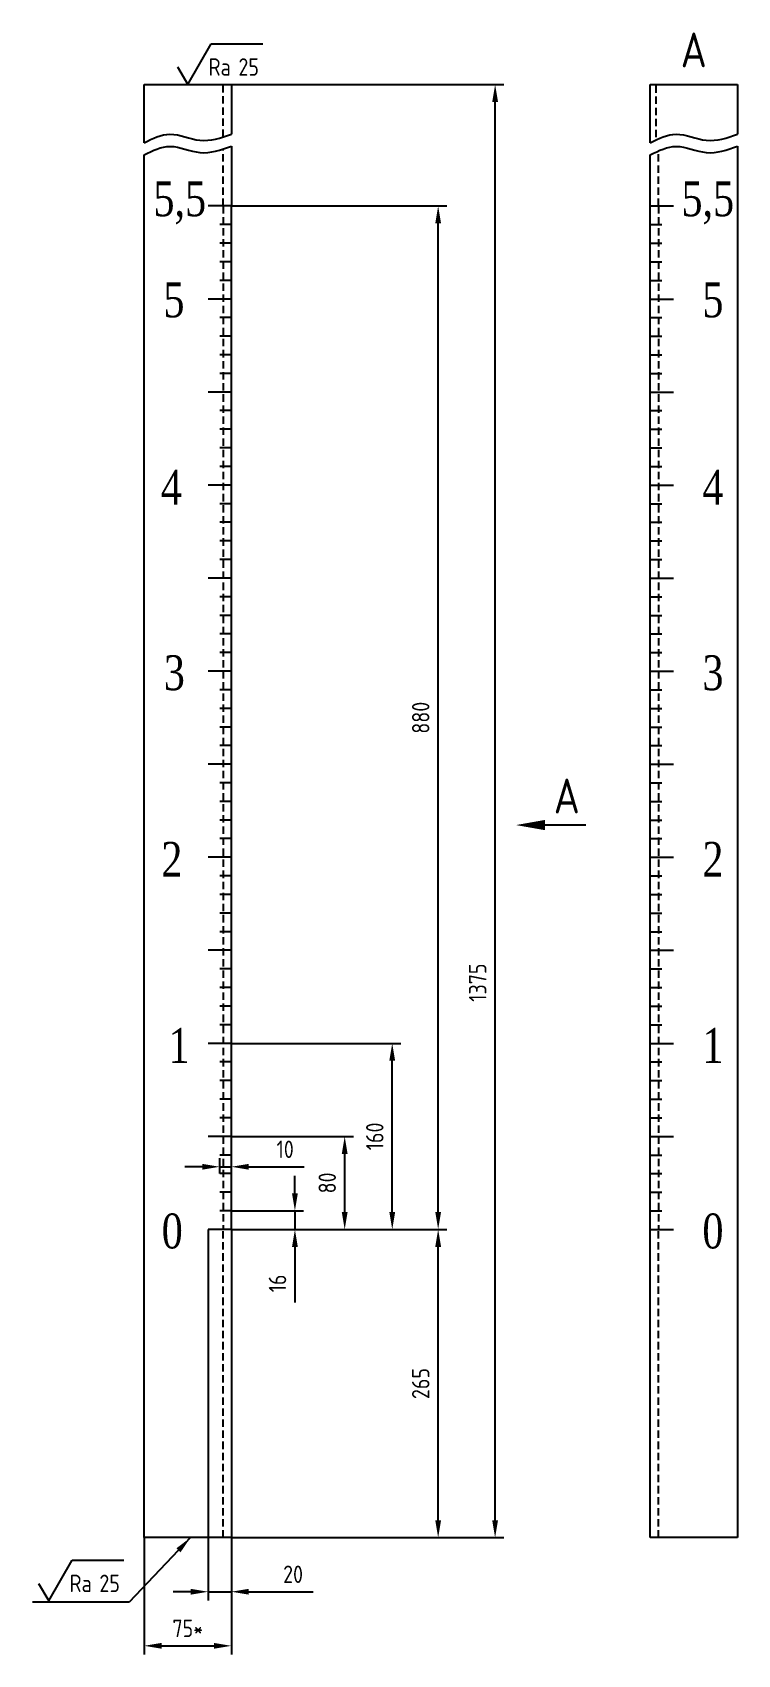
# Model space of a CAD drawing. Header units: millimetres. Extents: x -8 to 2744, y -378 to 1086.
# Drawn here: x -8 to 598, y -309 to 1086 of the extents above.
import ezdxf

# ---------------------------------------------------------------- set-up
doc = ezdxf.new("R2010")
doc.units = ezdxf.units.MM
doc.linetypes.add('HIDDEN', pattern=[9.525, 6.35, -3.175])
for name, color, linetype in [('Bord', 1, 'Continuous'), ('Cont', 6, 'Continuous'), ('Dim', 7, 'Continuous'), ('Hide', 2, 'HIDDEN'), ('Text', 3, 'Continuous'), ('Textb', 6, 'Continuous')]:
    doc.layers.add(name, color=color, linetype=linetype)
doc.styles.add('DIM', font='times.ttf', dxfattribs={"width": 0.8})
doc.styles.add('Style1', font='romans.shx', dxfattribs={"width": 0.8})
doc.dimstyles.new('LIN5', dxfattribs={"dimscale": 5, "dimtxt": 3, "dimasz": 3, "dimexe": 1.5, "dimexo": 0, "dimgap": 1.5, "dimtad": 1, "dimdec": 0, "dimzin": 13, "dimdsep": 46, "dimtxsty": 'Style1', "dimcen": 0, "dimclrt": 3, "dimadec": 0, "dimazin": 0, "dimtfac": 1, "dimtdec": 0, "dimtmove": 0, "dimatfit": 0, "dimfxl": 1, "dimtolj": 1, "dimtzin": 13, "dimarcsym": 0})

# ---------------------------------------------------------------- blocks, each defined once
blk = doc.blocks.new('*D3')
at = {"layer": 'Dim', "color": 0, "lineweight": -2, "transparency": 16777216}
for p, q in [((162.9, 936.5), (348.3, 936.5)), ((340.8, 71.5), (340.8, 921.5)), ((162.9, 56.5), (348.3, 56.5))]:
    blk.add_line(p, q, dxfattribs=at)
at = {"layer": 'Dim', "color": 0, "transparency": 16777216}
for points in [[(338.3, 921.5), (343.3, 921.5), (340.8, 936.5)], [(338.3, 71.5), (343.3, 71.5), (340.8, 56.5)]]:
    blk.add_solid(points, dxfattribs=at)
at = {"layer": 'Dim', "color": 3, "transparency": 16777216, "insert": (325.8, 496.5), "char_height": 15, "attachment_point": 5, "rotation": 90, "style": 'Style1'}
blk.add_mtext('\\A1;880', dxfattribs=at)
blk = doc.blocks.new('*D4')
at = {"layer": 'Dim', "color": 0, "lineweight": -2, "transparency": 16777216}
for p, q in [((162.9, 1041), (397.3, 1041)), ((389.8, -193.5), (389.8, 1026)), ((162.9, -208.5), (397.3, -208.5))]:
    blk.add_line(p, q, dxfattribs=at)
at = {"layer": 'Dim', "color": 0, "transparency": 16777216}
for points in [[(387.3, 1026), (392.3, 1026), (389.8, 1041)], [(387.3, -193.5), (392.3, -193.5), (389.8, -208.5)]]:
    blk.add_solid(points, dxfattribs=at)
at = {"layer": 'Dim', "color": 3, "transparency": 16777216, "insert": (374.8, 268.7), "char_height": 15, "attachment_point": 5, "rotation": 90, "style": 'Style1'}
blk.add_mtext('\\A1;1375', dxfattribs=at)
blk = doc.blocks.new('*D5')
at = {"layer": 'Dim', "color": 0, "lineweight": -2, "transparency": 16777216}
for p, q in [((217.6, 56.5), (348.3, 56.5)), ((340.8, -193.5), (340.8, 41.5)), ((207.2, -208.5), (348.3, -208.5))]:
    blk.add_line(p, q, dxfattribs=at)
at = {"layer": 'Dim', "color": 0, "transparency": 16777216}
for points in [[(338.3, 41.5), (343.3, 41.5), (340.8, 56.5)], [(338.3, -193.5), (343.3, -193.5), (340.8, -208.5)]]:
    blk.add_solid(points, dxfattribs=at)
at = {"layer": 'Dim', "color": 3, "transparency": 16777216, "insert": (325.8, -76), "char_height": 15, "attachment_point": 5, "rotation": 90, "style": 'Style1'}
blk.add_mtext('\\A1;265', dxfattribs=at)
blk = doc.blocks.new('*D6')
at = {"layer": 'Dim', "color": 0, "lineweight": -2, "transparency": 16777216}
for p, q in [((87.9, -208.5), (87.9, -309)), ((162.9, -208.5), (162.9, -309)), ((102.9, -301.5), (147.9, -301.5))]:
    blk.add_line(p, q, dxfattribs=at)
at = {"layer": 'Dim', "color": 0, "transparency": 16777216}
for points in [[(102.9, -299), (102.9, -304), (87.9, -301.5)], [(147.9, -299), (147.9, -304), (162.9, -301.5)]]:
    blk.add_solid(points, dxfattribs=at)
at = {"layer": 'Dim', "color": 3, "transparency": 16777216, "insert": (125.4, -286.5), "char_height": 15, "attachment_point": 5, "style": 'Style1'}
blk.add_mtext('\\A1;75*', dxfattribs=at)
blk = doc.blocks.new('*D7')
at = {"layer": 'Dim', "color": 0, "lineweight": -2, "transparency": 16777216}
for p, q in [((162.9, 216.5), (308.8, 216.5)), ((301.3, 71.5), (301.3, 201.5)), ((162.9, 56.5), (308.8, 56.5))]:
    blk.add_line(p, q, dxfattribs=at)
at = {"layer": 'Dim', "color": 0, "transparency": 16777216}
for points in [[(298.8, 201.5), (303.8, 201.5), (301.3, 216.5)], [(298.8, 71.5), (303.8, 71.5), (301.3, 56.5)]]:
    blk.add_solid(points, dxfattribs=at)
at = {"layer": 'Dim', "color": 3, "transparency": 16777216, "insert": (286.3, 136.5), "char_height": 15, "attachment_point": 5, "rotation": 90, "style": 'Style1'}
blk.add_mtext('\\A1;160', dxfattribs=at)
blk = doc.blocks.new('*D8')
at = {"layer": 'Dim', "color": 0, "lineweight": -2, "transparency": 16777216}
for p, q in [((217.6, 87.5), (217.6, 102.5)), ((162.9, 72.5), (225.1, 72.5)), ((217.6, 72.5), (217.6, 56.5)), ((162.9, 56.5), (225.1, 56.5)), ((217.6, 41.5), (217.6, -6.2))]:
    blk.add_line(p, q, dxfattribs=at)
at = {"layer": 'Dim', "color": 0, "transparency": 16777216}
for points in [[(215.1, 87.5), (220.1, 87.5), (217.6, 72.5)], [(215.1, 41.5), (220.1, 41.5), (217.6, 56.5)]]:
    blk.add_solid(points, dxfattribs=at)
at = {"layer": 'Dim', "color": 3, "transparency": 16777216, "insert": (202.6, 10.1), "char_height": 15, "attachment_point": 5, "rotation": 90, "style": 'Style1'}
blk.add_mtext('\\A1;16', dxfattribs=at)
blk = doc.blocks.new('*D9')
at = {"layer": 'Dim', "color": 0, "lineweight": -2, "transparency": 16777216}
for p, q in [((162.9, 136.5), (267.9, 136.5)), ((260.4, 71.5), (260.4, 121.5)), ((193.2, 56.5), (267.9, 56.5))]:
    blk.add_line(p, q, dxfattribs=at)
at = {"layer": 'Dim', "color": 0, "transparency": 16777216}
for points in [[(257.9, 121.5), (262.9, 121.5), (260.4, 136.5)], [(257.9, 71.5), (262.9, 71.5), (260.4, 56.5)]]:
    blk.add_solid(points, dxfattribs=at)
at = {"layer": 'Dim', "color": 3, "transparency": 16777216, "insert": (245.4, 96.5), "char_height": 15, "attachment_point": 5, "rotation": 90, "style": 'Style1'}
blk.add_mtext('\\A1;80', dxfattribs=at)
blk = doc.blocks.new('*D10')
at = {"layer": 'Dim', "color": 0, "lineweight": -2, "transparency": 16777216}
for p, q in [((142.9, 56.5), (142.9, -262.5)), ((162.9, 56.5), (162.9, -262.5)), ((127.9, -255), (112.9, -255)), ((142.9, -255), (162.9, -255)), ((177.9, -255), (233.3, -255))]:
    blk.add_line(p, q, dxfattribs=at)
at = {"layer": 'Dim', "color": 0, "transparency": 16777216}
for points in [[(127.9, -252.5), (127.9, -257.5), (142.9, -255)], [(177.9, -252.5), (177.9, -257.5), (162.9, -255)]]:
    blk.add_solid(points, dxfattribs=at)
at = {"layer": 'Dim', "color": 3, "transparency": 16777216, "insert": (216, -240), "char_height": 15, "attachment_point": 5, "style": 'Style1'}
blk.add_mtext('\\A1;20', dxfattribs=at)
blk = doc.blocks.new('*D11')
at = {"layer": 'Dim', "color": 0, "lineweight": -2, "transparency": 16777216}
for p, q in [((152.9, 104.5), (152.9, 117.9)), ((162.9, 72.5), (162.9, 117.9)), ((137.9, 110.4), (122.9, 110.4)), ((152.9, 110.4), (162.9, 110.4)), ((177.9, 110.4), (225.6, 110.4))]:
    blk.add_line(p, q, dxfattribs=at)
at = {"layer": 'Dim', "color": 0, "transparency": 16777216}
for points in [[(137.9, 112.9), (137.9, 107.9), (152.9, 110.4)], [(177.9, 112.9), (177.9, 107.9), (162.9, 110.4)]]:
    blk.add_solid(points, dxfattribs=at)
at = {"layer": 'Dim', "color": 3, "transparency": 16777216, "insert": (209.2, 125.4), "char_height": 15, "attachment_point": 5, "style": 'Style1'}
blk.add_mtext('\\A1;10', dxfattribs=at)
blk = doc.blocks.new('A$C010D0100')
at = {"layer": 'Text'}
blk.add_line((20.2, 35), (64.6, 35), dxfattribs=at)
blk.add_lwpolyline([(-8.7, 15), (0, 0), (20.2, 35)], dxfattribs=at)
at = {"layer": 'Text', "style": 'Style1', "width": 0.8}
blk.add_text('Ra', height=15, dxfattribs=at).set_placement((17.9, 7.5))
blk.add_attdef('25', (43.6, 7.5), '', height=15, dxfattribs=at)
blk = doc.blocks.new('razrez15')
at = {"layer": 'Text'}
blk.add_lwpolyline([(0, 0, 0, 1.76, 0), (5, 0, 1.76, 1.76, 0)], format="xyseb", dxfattribs=at)
blk.add_lwpolyline([(0, 0, 0, 1.76, 0), (5, 0, 1.76, 1.76, 0)], format="xyseb", dxfattribs=at)
blk.add_lwpolyline([(12, 0), (5, 0)], dxfattribs=at)
blk.add_lwpolyline([(12, 0), (5, 0)], dxfattribs=at)
at = {"layer": 'Textb', "style": 'Style1', "width": 0.8}
blk.add_attdef('A', (6.5, 2), '', height=6, dxfattribs=at)

msp = doc.modelspace()

# ---------------------------------------------------------------- linework, layer by layer
at = {"layer": 'Bord'}
for p, q in [((162.9, 936.5), (142.9, 936.5)), ((523.3, 936.5), (543.3, 936.5)), ((162.9, 920.5), (152.9, 920.5)), ((523.3, 920.5), (533.3, 920.5)), ((162.9, 904.5), (152.9, 904.5)), ((523.3, 904.5), (533.3, 904.5)), ((162.9, 888.5), (152.9, 888.5)), ((523.3, 888.5), (533.3, 888.5)), ((162.9, 872.5), (152.9, 872.5)), ((523.3, 872.5), (533.3, 872.5)), ((162.9, 840.5), (152.9, 840.5)), ((523.3, 840.5), (533.3, 840.5)), ((162.9, 824.5), (152.9, 824.5)), ((523.3, 824.5), (533.3, 824.5)), ((162.9, 808.5), (152.9, 808.5)), ((523.3, 808.5), (533.3, 808.5)), ((162.9, 792.5), (152.9, 792.5)), ((523.3, 792.5), (533.3, 792.5)), ((162.9, 760.5), (152.9, 760.5)), ((523.3, 760.5), (533.3, 760.5)), ((162.9, 744.5), (152.9, 744.5)), ((523.3, 744.5), (533.3, 744.5)), ((162.9, 728.5), (152.9, 728.5)), ((523.3, 728.5), (533.3, 728.5)), ((162.9, 712.5), (152.9, 712.5)), ((523.3, 712.5), (533.3, 712.5)), ((162.9, 680.5), (152.9, 680.5)), ((523.3, 680.5), (533.3, 680.5)), ((162.9, 664.5), (152.9, 664.5)), ((523.3, 664.5), (533.3, 664.5)), ((162.9, 648.5), (152.9, 648.5)), ((523.3, 648.5), (533.3, 648.5)), ((162.9, 632.5), (152.9, 632.5)), ((523.3, 632.5), (533.3, 632.5)), ((162.9, 600.5), (152.9, 600.5)), ((523.3, 600.5), (533.3, 600.5)), ((162.9, 584.5), (152.9, 584.5)), ((523.3, 584.5), (533.3, 584.5)), ((162.9, 568.5), (152.9, 568.5)), ((523.3, 568.5), (533.3, 568.5)), ((162.9, 552.5), (152.9, 552.5)), ((523.3, 552.5), (533.3, 552.5)), ((162.9, 520.5), (152.9, 520.5)), ((523.3, 520.5), (533.3, 520.5)), ((162.9, 504.5), (152.9, 504.5)), ((523.3, 504.5), (533.3, 504.5)), ((162.9, 488.5), (152.9, 488.5)), ((523.3, 488.5), (533.3, 488.5)), ((162.9, 472.5), (152.9, 472.5)), ((523.3, 472.5), (533.3, 472.5)), ((162.9, 440.5), (152.9, 440.5)), ((523.3, 440.5), (533.3, 440.5)), ((162.9, 424.5), (152.9, 424.5)), ((523.3, 424.5), (533.3, 424.5)), ((162.9, 408.5), (152.9, 408.5)), ((523.3, 408.5), (533.3, 408.5)), ((162.9, 392.5), (152.9, 392.5)), ((523.3, 392.5), (533.3, 392.5)), ((162.9, 360.5), (152.9, 360.5)), ((523.3, 360.5), (533.3, 360.5)), ((162.9, 344.5), (152.9, 344.5)), ((523.3, 344.5), (533.3, 344.5)), ((162.9, 328.5), (152.9, 328.5)), ((523.3, 328.5), (533.3, 328.5)), ((162.9, 312.5), (152.9, 312.5)), ((523.3, 312.5), (533.3, 312.5)), ((162.9, 280.5), (152.9, 280.5)), ((523.3, 280.5), (533.3, 280.5)), ((162.9, 264.5), (152.9, 264.5)), ((523.3, 264.5), (533.3, 264.5)), ((162.9, 248.5), (152.9, 248.5)), ((523.3, 248.5), (533.3, 248.5)), ((162.9, 232.5), (152.9, 232.5)), ((523.3, 232.5), (533.3, 232.5)), ((162.9, 200.5), (152.9, 200.5)), ((523.3, 200.5), (533.3, 200.5)), ((162.9, 184.5), (152.9, 184.5)), ((523.3, 184.5), (533.3, 184.5)), ((162.9, 168.5), (152.9, 168.5)), ((523.3, 168.5), (533.3, 168.5)), ((162.9, 152.5), (152.9, 152.5)), ((523.3, 152.5), (533.3, 152.5)), ((162.9, 120.5), (152.9, 120.5)), ((523.3, 120.5), (533.3, 120.5)), ((162.9, 104.5), (152.9, 104.5)), ((523.3, 104.5), (533.3, 104.5)), ((162.9, 88.5), (152.9, 88.5)), ((523.3, 88.5), (533.3, 88.5)), ((162.9, 72.5), (152.9, 72.5)), ((523.3, 72.5), (533.3, 72.5))]:
    msp.add_line(p, q, dxfattribs=at)
for points in [[(87.9, 990.9), (95.2, 994.6), (110.9, 1002.3), (136.3, 989.1), (153.9, 995.1), (162.9, 998.2)], [(523.3, 990.9), (530.7, 994.6), (546.3, 1002.3), (571.8, 989.1), (589.4, 995.1), (598.3, 998.2)], [(87.9, 980.5), (95.2, 984.1), (110.9, 991.8), (136.3, 978.6), (153.9, 984.7), (162.9, 987.8)], [(523.3, 980.5), (530.7, 984.1), (546.3, 991.8), (571.8, 978.6), (589.4, 984.7), (598.3, 987.8)]]:
    msp.add_open_spline(points, degree=3, knots=[0, 0, 0, 0, 23.380554, 49.744988, 77.214471, 77.214471, 77.214471, 77.214471], dxfattribs=at)
at = {"layer": 'Cont'}
for p, q in [((87.9, 1041), (162.9, 1041)), ((87.9, 990.9), (87.9, 1041)), ((162.9, 1041), (162.9, 998.2)), ((523.3, 990.9), (523.3, 1041)), ((523.3, 1041), (598.3, 1041)), ((598.3, 1041), (598.3, 998.2)), ((87.9, 936.5), (87.9, 980.5)), ((162.9, 987.8), (162.9, 936.5)), ((523.3, 936.5), (523.3, 980.5)), ((598.3, 987.8), (598.3, 936.5)), ((87.9, 56.5), (87.9, 936.5)), ((162.9, 936.5), (142.9, 936.5)), ((162.9, 56.5), (162.9, 936.5)), ((523.3, 56.5), (523.3, 936.5)), ((523.3, 56.5), (523.3, 936.5)), ((523.3, 936.5), (543.3, 936.5)), ((598.3, 936.5), (598.3, -208.5)), ((162.9, 856.5), (142.9, 856.5)), ((523.3, 856.5), (543.3, 856.5)), ((162.9, 776.5), (142.9, 776.5)), ((523.3, 776.5), (543.3, 776.5)), ((162.9, 696.5), (142.9, 696.5)), ((523.3, 696.5), (543.3, 696.5)), ((162.9, 616.5), (142.9, 616.5)), ((523.3, 616.5), (543.3, 616.5)), ((162.9, 536.5), (142.9, 536.5)), ((523.3, 536.5), (543.3, 536.5)), ((162.9, 456.5), (142.9, 456.5)), ((523.3, 456.5), (543.3, 456.5)), ((162.9, 376.5), (142.9, 376.5)), ((523.3, 376.5), (543.3, 376.5)), ((162.9, 296.5), (142.9, 296.5)), ((523.3, 296.5), (543.3, 296.5)), ((162.9, 216.5), (142.9, 216.5)), ((523.3, 216.5), (543.3, 216.5)), ((162.9, 136.5), (142.9, 136.5)), ((523.3, 136.5), (543.3, 136.5)), ((87.9, -208.5), (87.9, 56.5)), ((162.9, 56.5), (142.9, 56.5)), ((162.9, 56.5), (162.9, -208.5)), ((523.3, -208.5), (523.3, 56.5)), ((523.3, 56.5), (543.3, 56.5)), ((162.9, -208.5), (87.9, -208.5)), ((598.3, -208.5), (523.3, -208.5))]:
    msp.add_line(p, q, dxfattribs=at)
at = {"layer": 'Hide'}
for p, q in [((155.9, 995.9), (155.9, 1041)), ((528.3, 995.6), (528.3, 1041)), ((155.9, 936.5), (155.9, 985.1)), ((530.3, 936.5), (530.3, 983.8)), ((155.9, 936.5), (155.9, 56.5)), ((530.3, 936.5), (530.3, 56.5)), ((155.9, -208.5), (155.9, 56.5)), ((530.3, -208.5), (530.3, 56.5))]:
    msp.add_line(p, q, dxfattribs=at)

# ---------------------------------------------------------------- block references
at = {"layer": 'Dim'}
for p in [(125.4, 1041), (5.8, -262.8)]:
    msp.add_blockref('A$C010D0100', p, dxfattribs=at).add_auto_attribs({'25': '25'})
at = {"layer": 'Dim', "xscale": 5, "yscale": 5, "zscale": 5}
msp.add_blockref('razrez15', (407.7, 404.2), dxfattribs=at).add_auto_attribs({'A': 'А'})

# ---------------------------------------------------------------- texts
at = {"layer": 'Cont', "style": 'DIM', "width": 0.8}
for s, p in [('5,5', (95.9, 927.7)), ('5,5', (550.1, 927.7)), ('5', (104.5, 840.8)), ('5', (568.1, 840.8)), ('4', (102.2, 679.7)), ('4', (568.1, 679.7)), ('3', (104.8, 520.2)), ('3', (568.1, 520.2)), ('2', (102.7, 359.7)), ('2', (568.1, 359.7)), ('1', (108.9, 199.7)), ('1', (568.1, 199.7)), ('0', (103, 40.2)), ('0', (568.1, 40.2))]:
    msp.add_text(s, height=30, dxfattribs=at).set_placement(p)
at = {"layer": 'Textb', "style": 'Style1', "width": 0.8}
msp.add_attdef('A', (549.4, 1055.7), 'А', height=30, dxfattribs=at)

# ---------------------------------------------------------------- dimensions: what is measured, and where the dimension line sits
at = {"layer": 'Dim'}
dim = msp.add_linear_dim(base=(389.8, 1041), p1=(162.9, -208.5), p2=(162.9, 1041), angle=90, text='1375', dimstyle='LIN5', dxfattribs=at)
dim.commit()
dim.dimension.update_dxf_attribs({"geometry": '*D4', "text_midpoint": (389.8, 268.7), "dimtype": 160})
for base, p1, p2, picture, middle in [((340.8, 936.5), (162.9, 56.5), (162.9, 936.5), '*D3', (325.8, 496.5)), ((301.3, 216.5), (162.9, 56.5), (162.9, 216.5), '*D7', (286.3, 136.5)), ((260.4, 136.5), (193.2, 56.5), (162.9, 136.5), '*D9', (245.4, 96.5)), ((217.6, 56.5), (162.9, 72.5), (162.9, 56.5), '*D8', (202.6, 10.1)), ((340.8, 56.5), (207.2, -208.5), (217.6, 56.5), '*D5', (325.8, -76))]:
    dim = msp.add_linear_dim(base=base, p1=p1, p2=p2, angle=90, dimstyle='LIN5', dxfattribs=at)
    dim.commit()
    dim.dimension.update_dxf_attribs({"geometry": picture, "text_midpoint": middle})
for base, p1, p2, picture, middle in [((152.9, 110.4), (162.9, 72.5), (152.9, 104.5), '*D11', (209.2, 110.4)), ((142.9, -255), (162.9, 56.5), (142.9, 56.5), '*D10', (216, -255))]:
    dim = msp.add_linear_dim(base=base, p1=p1, p2=p2, dimstyle='LIN5', dxfattribs=at)
    dim.commit()
    dim.dimension.update_dxf_attribs({"geometry": picture, "text_midpoint": middle, "dimtype": 160})
dim = msp.add_linear_dim(base=(162.9, -301.5), p1=(87.9, -208.5), p2=(162.9, -208.5), text='<>*', dimstyle='LIN5', dxfattribs=at)
dim.commit()
dim.dimension.update_dxf_attribs({"geometry": '*D6', "text_midpoint": (125.4, -286.5)})

# ---------------------------------------------------------------- leaders
at = {"layer": 'Dim', "annotation_type": 0, "has_hookline": 1, "hookline_direction": 1}
msp.add_leader([(127.7, -208.5), (75, -264.1), (0.3, -264.1)], dimstyle='LIN5', dxfattribs=at)

doc.saveas('drawing.dxf')
